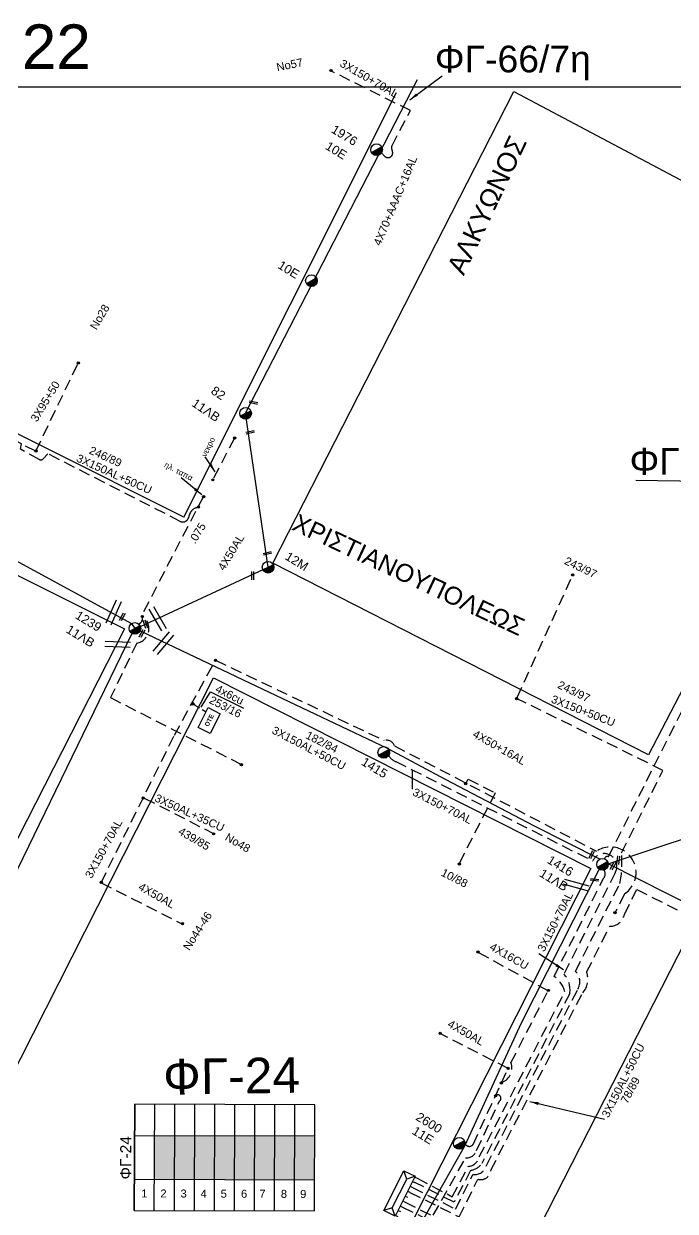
# Model space of a CAD drawing. Header units: millimetres. Extents: x 2087 to 5289, y 222 to 1137.
# Drawn here: x 3112.1 to 3185.3, y 662.9 to 796.4 of the extents above; entities that cross this region are included whole.
import ezdxf
from ezdxf.enums import TextEntityAlignment as Align

# ---------------------------------------------------------------- set-up
doc = ezdxf.new("R2010")
doc.units = ezdxf.units.MM
doc.linetypes.add('DASHED', pattern=[19.05, 12.7, -6.35])
for name, color, linetype in [('Pillar OTE', 7, 'Continuous'), ('Άγνωστα', 7, 'Continuous'), ('Άγνωστα @ 1', 7, 'Continuous'), ('Ασφαλειοκιβώτια Χ.Τ 9 αναχωρήσεων', 7, 'Continuous'), ('Γυμνά εναέρια ΧΤ και ΦΟΠ (3Φ)   4x50+16AL', 7, 'Continuous'), ('Επιγραφές - Σχήματα', 7, 'Continuous'), ('Καλώδια ΧΤ   3x150+50CU', 7, 'DASHED'), ('Καλώδια ΧΤ   3x150+70 XLPE', 7, 'DASHED'), ('Καλώδια ΧΤ   3x150+70AL', 7, 'DASHED'), ('Καλώδια ΧΤ   3x150AL+50CU', 7, 'DASHED'), ('Καλώδια ΧΤ   4x50AL', 7, 'DASHED'), ('Μηχανική τομή', 7, 'Continuous'), ('Στύλος ΦΜ', 7, 'Continuous'), ('Στύλος ΦΜ @ 1', 7, 'Continuous'), ('Συνδέσεις', 7, 'Continuous'), ('Τομή', 7, 'Continuous'), ('Υποσταθμός πόλεως', 7, 'Continuous'), ('Υπόβαθρο ΔΕΗ', 7, 'Continuous'), ('Υπόγεια καλώδια Παροχών ΧΤ   .075', 7, 'DASHED'), ('Υπόγεια καλώδια Παροχών ΧΤ   4x16CU', 7, 'DASHED'), ('Υπόγεια καλώδια Παροχών ΧΤ   4x6', 7, 'DASHED'), ('Υπόγειο καλώδιο Μέσης Τάσης 20KV', 7, 'Continuous')]:
    doc.layers.add(name, color=color, linetype=linetype)
doc.styles.add('arial', font='arial.ttf')
doc.styles.get("Standard").update_dxf_attribs({"font": 'arial.ttf'})
doc.linetypes.add('SYN_LINE', pattern='A,0.5,-0.0001,["/\\/\\/\\/",Standard,S=0.1,R=0,X=0,Y=-0.05],-0.25', length=0.7501)
doc.dimstyles.new('ISO-25', dxfattribs={"dimtxt": 2.5, "dimasz": 2.5, "dimexe": 1.25, "dimexo": 0.625, "dimtad": 1, "dimtxsty": 'Standard', "dimcen": 2.5, "dimadec": 0, "dimazin": 0, "dimtfac": 1, "dimtmove": 0, "dimatfit": 3, "dimfxl": 1, "dimarcsym": 0})

# ---------------------------------------------------------------- blocks, each defined once
blk = doc.blocks.new('ΤΟΜΗ')
at = {"layer": 'Τομή', "ltscale": 40}
for p, q in [((-5.68, 0), (5.68, 0)), ((5.68, -2.33), (-5.68, -2.33))]:
    blk.add_line(p, q, dxfattribs=at)
blk = doc.blocks.new('ΜΗΧΑΝΙΚΗ ΤΟΜΗ')
at = {"layer": 'Μηχανική τομή', "ltscale": 40}
for p, q in [((-1.89, 0.78), (1.89, 0.78)), ((1.89, 0), (-1.89, 0))]:
    blk.add_line(p, q, dxfattribs=at)
blk = doc.blocks.new('ΥΠΑΡΧΩΝ ΤΣΙΜΕΝΤΕΝΙΟΣ ΣΤΥΛΟΣ')
at = {"layer": 'Στύλος ΦΜ'}
blk.add_hatch(color=7, dxfattribs=at).paths.add_polyline_path([(-1.29, -2.28, 0.574793), (2.62, 0, 0.268822), (1.3, 2.27)])
at = {"layer": 'Στύλος ΦΜ', "color": 7}
blk.add_line((-1.29, -2.28), (1.3, 2.27), dxfattribs=at)
blk.add_circle((0, 0), 2.62, dxfattribs=at)
at = {"layer": 'Στύλος ΦΜ', "flags": 4}
for tag, p in [('ΑΡΙΘΜΟΣ', (-4.68, 8.05)), ('ΤΥΠΟΣ', (-4.91, 3.03))]:
    blk.add_attdef(tag, p, '', height=4, dxfattribs=at)
blk = doc.blocks.new('_ΣΥΝΔΕΣΗ')
at = {"layer": 'Συνδέσεις', "linetype": 'SYN_LINE', "ltscale": 40}
blk.add_hatch(color=256, dxfattribs=at).paths.add_polyline_path([(0.5, -0.01, 1), (-0.5, -0.01, 1)])
at = {"layer": 'Συνδέσεις'}
blk.add_circle((0, -0.01), 0.5, dxfattribs=at)
blk = doc.blocks.new('ΑΣΦΑΛΕΙΟΚΙΒΩΤΙΟ ΥΠΟΣΤΑΘΜΟΥ 9 ΑΝΑΧΩΡΗΣΕΩΝ')
at = {"layer": 'Ασφαλειοκιβώτια Χ.Τ 9 αναχωρήσεων', "ltscale": 40}
for p, q in [((-23.8, 40.36), (24.02, 40.36)), ((-9.72, 40.36), (-9.72, -40.64)), ((9.94, 40.36), (9.94, -40.64)), ((-23.8, 31.36), (24.02, 31.36)), ((-23.8, 22.36), (24.02, 22.36)), ((-23.8, 13.36), (24.02, 13.36)), ((-23.8, 4.36), (24.02, 4.36)), ((-23.8, -4.64), (24.02, -4.64)), ((-23.8, -13.64), (24.02, -13.64)), ((-23.8, -22.64), (24.02, -22.64)), ((-23.8, -31.64), (24.02, -31.64))]:
    blk.add_line(p, q, dxfattribs=at)
at = {"layer": 'Ασφαλειοκιβώτια Χ.Τ 9 αναχωρήσεων'}
blk.add_lwpolyline([(-23.8, -40.64), (24.02, -40.64), (24.02, 40.36), (-23.8, 40.36)], close=True, dxfattribs=at)
for s, p in [('1', (-17.96, 37.24)), ('2', (-17.96, 28.67)), ('3', (-17.96, 19.6)), ('4', (-17.96, 10.58)), ('5', (-17.96, 1.57)), ('6', (-17.96, -7.57)), ('7', (-17.96, -15.81)), ('8', (-17.96, -25.5)), ('9', (-17.96, -34.19))]:
    blk.add_text(s, height=3.6, rotation=270, dxfattribs=at).set_placement(p)
at = {"layer": 'Ασφαλειοκιβώτια Χ.Τ 9 αναχωρήσεων', "ltscale": 40}
for tag, height, p in [('ΟΝΟΜΑ', 5, (-0.16, 44.31)), ('ΚΕΙΜΕΝΟ 1', 2, (17.06, 35.59)), ('ΚΕΙΜΕΝΟ 2', 2, (17.06, 26.88)), ('ΚΕΙΜΕΝΟ 3', 2, (17.06, 17.69)), ('ΚΕΙΜΕΝΟ 4', 2, (17.06, 8.71)), ('ΚΕΙΜΕΝΟ 5', 2, (17.06, -0.13)), ('ΚΕΙΜΕΝΟ 6', 2, (17.06, -9.05)), ('ΚΕΙΜΕΝΟ 7', 2, (17.06, -18.13)), ('ΚΕΙΜΕΝΟ 8', 2, (17.06, -26.85)), ('ΚΕΙΜΕΝΟ 9', 2, (17.06, -35.99)), ('ΣΧ', 2, (-0.1, -42.64))]:
    blk.add_attdef(tag, text='', height=height, dxfattribs=at).set_placement(p, align=Align.MIDDLE_CENTER)
blk = doc.blocks.new('ΥΠΟΣΤΑΘΜΟΣ ΠΟΛΕΩΣ 9 ΑΝΑΧΩΡΗΣΕΩΝ')
at = {"layer": 'Υποσταθμός πόλεως', "ltscale": 40}
for p, q in [((-9.63, -2.82), (-9.63, -4)), ((-7.12, -2.82), (-7.12, -4)), ((-4.84, -2.82), (-4.84, -4)), ((-2.36, -2.82), (-2.36, -4)), ((0.09, -2.82), (0.09, -4)), ((2.55, -2.82), (2.55, -4)), ((5.02, -2.82), (5.02, -4)), ((7.48, -2.82), (7.48, -4)), ((9.61, -2.82), (9.61, -4))]:
    blk.add_line(p, q, dxfattribs=at)
blk.add_lwpolyline([(-10.02, 2.82), (10.02, 2.82), (10.02, -2.82), (-10.02, -2.82)], close=True, dxfattribs=at)
for points in [[(-7.21, 0), (-10.02, 2.82)], [(-10.02, -2.82), (-7.21, 0)], [(-7.21, 0), (7.21, 0)], [(7.21, 0), (10.02, 2.82)], [(10.02, -2.82), (7.21, 0)]]:
    blk.add_lwpolyline(points, dxfattribs=at)
at = {"layer": 'Υποσταθμός πόλεως', "linetype": 'SYN_LINE', "ltscale": 40, "flags": 1}
for tag, p in [('ΜΕΤΑΣΧΗΜΑΤΙΣΜΟΣ', (10.79, 1.71)), ('ΙΣΧΥΣ', (10.77, -1.08)), ('ΑΡΙΘΜΟΣ', (10.89, -3.8))]:
    blk.add_attdef(tag, p, '', height=1.8, dxfattribs=at)
blk = doc.blocks.new('PILLAR ΟΤΕ')
at = {"layer": 'Pillar OTE', "ltscale": 40}
blk.add_lwpolyline([(-3.31, 2.02), (3.39, 2.02), (3.39, -1.99), (-3.31, -1.99)], close=True, dxfattribs=at)
at = {"layer": 'Pillar OTE', "insert": (-1.81, 0.71), "char_height": 1.3575, "width": 109.961, "attachment_point": 1}
blk.add_mtext('{\\fArial|b1|i0|c161|p34;OTE}', dxfattribs=at)

msp = doc.modelspace()

# ---------------------------------------------------------------- hatches: boundary and pattern name
at = {"layer": 'Pillar OTE', "ltscale": 40}
h = msp.add_hatch(color=256, dxfattribs=at)
h.dxf.hatch_style = 1
h.paths.add_polyline_path([(3130.88, 719.81), (3131.3, 719.78), (3131.06, 720.12)])
at = {"layer": 'Επιγραφές - Σχήματα'}
h = msp.add_hatch(color=1, dxfattribs=at)
h.dxf.hatch_style = 1
h.paths.add_polyline_path([(3126.79, 671.39), (3126.77, 666.47), (3129.02, 666.46), (3129.04, 671.38)])
h = msp.add_hatch(color=2, dxfattribs=at)
h.dxf.hatch_style = 1
h.paths.add_polyline_path([(3129.04, 671.38), (3129.02, 666.46), (3131.27, 666.46), (3131.29, 671.37)])
h = msp.add_hatch(color=62, dxfattribs=at)
h.dxf.hatch_style = 1
h.paths.add_polyline_path([(3131.29, 671.37), (3131.27, 666.46), (3133.52, 666.45), (3133.54, 671.36)])
h = msp.add_hatch(color=133, dxfattribs=at)
h.dxf.hatch_style = 1
h.paths.add_polyline_path([(3133.54, 671.36), (3133.52, 666.45), (3135.77, 666.44), (3135.79, 671.35)])
h = msp.add_hatch(color=27, dxfattribs=at)
h.dxf.hatch_style = 1
h.paths.add_polyline_path([(3135.79, 671.35), (3135.77, 666.44), (3138.02, 666.43), (3138.04, 671.35)])
h = msp.add_hatch(color=5, dxfattribs=at)
h.dxf.hatch_style = 1
h.paths.add_polyline_path([(3138.04, 671.35), (3138.02, 666.43), (3140.27, 666.42), (3140.29, 671.34)])
h = msp.add_hatch(color=173, dxfattribs=at)
h.dxf.hatch_style = 1
h.paths.add_polyline_path([(3140.29, 671.34), (3140.27, 666.42), (3142.52, 666.42), (3142.54, 671.33)])
h = msp.add_hatch(color=85, dxfattribs=at)
h.dxf.hatch_style = 1
h.paths.add_polyline_path([(3142.54, 671.33), (3142.52, 666.42), (3144.77, 666.41), (3144.79, 671.32)])

# ---------------------------------------------------------------- linework, layer by layer
at = {"layer": 'Pillar OTE', "ltscale": 40}
msp.add_lwpolyline([(3131.06, 720.12), (3131.3, 719.78), (3130.88, 719.81), (3131.06, 720.12)], dxfattribs=at)
at = {"layer": 'Άγνωστα', "color": 2}
msp.add_lwpolyline([(3137.02, 752.6), (3156.33, 790.13)], dxfattribs=at)
at = {"layer": 'Άγνωστα', "color": 6, "linetype": 'DASHED', "ltscale": 0.1}
for points in [[(3113.45, 748.36), (3118.22, 758.29)], [(3161.76, 710.96), (3162.02, 711.46), (3165.07, 709.9), (3161.06, 702.03)], [(3125.63, 709.33), (3133.41, 705.34)]]:
    msp.add_lwpolyline(points, dxfattribs=at)
at = {"layer": 'Άγνωστα', "color": 85}
msp.add_lwpolyline([(3075.74, 754.55), (3075.74, 754.55), (3075.74, 754.55), (3103.1, 740.43), (3124.21, 728.96), (3124.21, 728.96), (3124.57, 728.41)], dxfattribs=at)
at = {"layer": 'Άγνωστα', "color": 27, "linetype": 'DASHED', "ltscale": 0.1}
msp.add_lwpolyline([(3177.35, 702.49, -0.431928), (3177.81, 702.73, -0.004713), (3177.81, 702.73), (3191.16, 729.25), (3191.45, 729.29, 0.492284), (3191.97, 730.18)], format="xyb", dxfattribs=at)
at = {"layer": 'Άγνωστα', "color": 27}
msp.add_lwpolyline([(3125.16, 728.13), (3125.16, 728.13), (3137.47, 722.29), (3152.94, 714.94), (3152.94, 714.94), (3159.45, 711.45), (3169.45, 706.19), (3176.89, 702.45)], dxfattribs=at)
at = {"layer": 'Γυμνά εναέρια ΧΤ και ΦΟΠ (3Φ)   4x50+16AL', "color": 133, "linetype": 'Continuous', "ltscale": 10}
msp.add_lwpolyline([(3124.22, 727.85), (3111.39, 701.31), (3084.61, 646.26), (3076.06, 628.44)], dxfattribs=at)
at = {"layer": 'Γυμνά εναέρια ΧΤ και ΦΟΠ (3Φ)   4x50+16AL', "color": 62, "linetype": 'Continuous'}
msp.add_lwpolyline([(3177.79, 701.94), (3192.76, 706.92)], dxfattribs=at)
at = {"layer": 'Επιγραφές - Σχήματα'}
msp.add_lwpolyline([(3200.59, 789.29), (3200.59, 789.29), (2106.58, 789.29), (2106.58, 238.36), (3200.59, 238.29)], dxfattribs=at)
at = {"layer": 'Καλώδια ΧΤ   3x150+50CU', "color": 6, "ltscale": 0.1}
msp.add_lwpolyline([(3131.7, 742.02), (3131.54, 741.99, 0.213125), (3130.86, 741.51, 0.077712), (3130.61, 740.89, -0.488075), (3129.66, 740.45), (3114.79, 748.05), (3114.28, 747.49, -0.356319), (3113.83, 747.42), (3111.71, 748.56), (3111.81, 749.15)], format="xyb", dxfattribs=at)
at = {"layer": 'Καλώδια ΧΤ   3x150+50CU', "color": 85, "ltscale": 0.1}
msp.add_lwpolyline([(3167.54, 720.63), (3173.77, 734.39)], dxfattribs=at)
at = {"layer": 'Καλώδια ΧΤ   3x150+70 XLPE', "color": 5, "linetype": 'DASHED', "ltscale": 0.1}
msp.add_lwpolyline([(3154.95, 663.88), (3159.73, 661.49), (3156.16, 654.75, -0.322523), (3154.07, 650.81), (3148.46, 639.9, -0.449117), (3146.44, 635.96), (3139.87, 623.92, -0.427951), (3138.18, 622.18), (3131.04, 608.06), (3129.76, 608.76), (3125.67, 601.86), (3149.12, 588.99, -0.723711), (3149.55, 587.2)], format="xyb", dxfattribs=at)
at = {"layer": 'Καλώδια ΧΤ   3x150+70 XLPE', "color": 133, "linetype": 'DASHED', "ltscale": 0.1}
msp.add_lwpolyline([(3154.67, 663.33), (3158.87, 661.22), (3155.49, 654.85, -0.417396), (3153.76, 651.58), (3147.72, 639.82, -0.460521), (3146.12, 636.7), (3139.09, 623.82, -0.579106), (3137.91, 622.98), (3130.8, 608.9), (3129.53, 609.6), (3125.17, 602.26, 0.345776), (3122.03, 603.53), (3104.34, 614.44), (3077.05, 628.99, 0.028228), (3076.22, 628.31)], format="xyb", dxfattribs=at)
at = {"layer": 'Καλώδια ΧΤ   3x150+70AL', "color": 2, "ltscale": 0.1}
msp.add_lwpolyline([(3152.3, 781.91), (3152.65, 781.53, 0.653746), (3153.55, 781.83, 0.138929), (3153.48, 782.22, -0.234531), (3153.48, 782.73), (3155.55, 786.64), (3146.59, 791.12)], format="xyb", dxfattribs=at)
at = {"layer": 'Καλώδια ΧΤ   3x150+70AL', "color": 6, "ltscale": 0.1}
msp.add_lwpolyline([(3113.43, 748.36), (3111.81, 749.15), (3081.54, 764.23), (3084.3, 769.67), (3084.24, 769.88, -0.407208), (3085.02, 771.31, 1.42887)], format="xyb", dxfattribs=at)
msp.add_lwpolyline([(3120.77, 699.8), (3129.01, 716.39), (3133.64, 724.82)], dxfattribs=at)
at = {"layer": 'Καλώδια ΧΤ   3x150+70AL', "color": 27, "linetype": 'DASHED', "ltscale": 0.1}
msp.add_lwpolyline([(3153.11, 714.11, 0.198156), (3153.91, 713.43), (3176.04, 702.25, -1.054149), (3178.56, 700.92), (3172.81, 689.53, -0.214821), (3173.47, 687.34), (3163.56, 668.21, -0.209044), (3162.31, 667.45), (3160.45, 663.88), (3156.05, 666.08)], format="xyb", dxfattribs=at)
msp.add_lwpolyline([(3176.7, 703.56), (3176.7, 703.56)], close=True, dxfattribs=at)
at = {"layer": 'Καλώδια ΧΤ   3x150AL+50CU', "color": 6, "linetype": 'DASHED', "ltscale": 0.1}
for points in [[(3125.31, 729.82, -0.707912), (3124.79, 726.76), (3121.83, 720.63), (3121.83, 720.63), (3136.49, 713.13)], [(3133.64, 724.82), (3152.59, 715.81, -0.377214), (3153.77, 715.19), (3176.47, 703.35, -1.001395), (3179.61, 698.54), (3178.54, 696.43)]]:
    msp.add_lwpolyline(points, format="xyb", dxfattribs=at)
at = {"layer": 'Καλώδια ΧΤ   3x150AL+50CU', "color": 85, "linetype": 'DASHED', "ltscale": 0.1}
msp.add_lwpolyline([(3155.78, 665.53), (3160.63, 663.1), (3162.58, 666.99, 0.38031), (3164.09, 668), (3174.36, 687.83, 0.353104), (3174.09, 689.83), (3179.08, 699.7, 0.080211), (3179.27, 703.16), (3183.94, 712.44), (3167.49, 720.52)], format="xyb", dxfattribs=at)
at = {"layer": 'Καλώδια ΧΤ   3x150AL+50CU', "color": 62, "linetype": 'DASHED', "ltscale": 0.1}
msp.add_lwpolyline([(3156.29, 666.56), (3160.25, 664.49), (3162.04, 667.9, 0.334204), (3163.28, 668.96), (3172.9, 687.52, 0.201708), (3171.69, 689.27), (3177.28, 700.34, 0.362776), (3177.29, 701.23)], format="xyb", dxfattribs=at)
at = {"layer": 'Καλώδια ΧΤ   3x150AL+50CU', "color": 173, "linetype": 'DASHED', "ltscale": 0.1}
msp.add_lwpolyline([(3155.5, 664.98), (3161.02, 662.22), (3163.14, 666.45, 0.480349), (3164.59, 667.49), (3174.91, 687.42, 0.282366), (3175.35, 689.73), (3177.96, 694.9, 0.355627), (3179.6, 696.24), (3180.99, 699.03), (3205.83, 686.68)], format="xyb", dxfattribs=at)
at = {"layer": 'Καλώδια ΧΤ   3x150AL+50CU', "color": 1, "linetype": 'DASHED', "ltscale": 0.1}
for points in [[(3161.73, 670.39, 0.544996), (3162.59, 670.38), (3166.53, 678.92)], [(3157.18, 660.74), (3161.74, 668.86, 0.352359), (3162.99, 669.7), (3165.55, 675.24, 1), (3165.13, 675.89)]]:
    msp.add_lwpolyline(points, format="xyb", dxfattribs=at)
at = {"layer": 'Καλώδια ΧΤ   4x50AL', "color": 2, "linetype": 'Continuous', "ltscale": 0.1}
msp.add_lwpolyline([(3125.19, 728.62), (3139.55, 735.28), (3137.02, 752.6)], dxfattribs=at)
at = {"layer": 'Καλώδια ΧΤ   4x50AL', "color": 6, "ltscale": 0.1}
msp.add_lwpolyline([(3120.77, 699.8), (3129.91, 695.16)], dxfattribs=at)
at = {"layer": 'Καλώδια ΧΤ   4x50AL', "color": 1, "ltscale": 0.1}
msp.add_lwpolyline([(3166.53, 678.92), (3158.87, 682.84)], dxfattribs=at)
at = {"layer": 'Υπόβαθρο ΔΕΗ'}
for points in [[(3130.07, 740.93), (3082.47, 764.78), (3095.58, 788.02)], [(3130.07, 740.93), (3154, 788.67)], [(3200.47, 749.18), (3182.3, 714.2), (3140.07, 735.76), (3167.17, 788.81), (3200.1, 771.33)], [(3123.4, 728.35), (3078.4, 640.08), (3031.91, 665.76), (3075.83, 752.16), (3123.4, 728.35)], [(3133.42, 722.84), (3175.84, 701.41), (3130.56, 611.84), (3088.55, 634.34), (3133.42, 722.84)], [(3133.08, 721.29), (3136.78, 719.42)], [(3202.6, 594.8), (3195.58, 576.68), (3141.6, 605.33), (3187.48, 695.21), (3201.68, 688.15)]]:
    msp.add_lwpolyline(points, dxfattribs=at)
at = {"layer": 'Υπόγεια καλώδια Παροχών ΧΤ   .075', "color": 7, "ltscale": 0.1}
msp.add_lwpolyline([(3135.77, 749.8), (3133.34, 745.14)], dxfattribs=at)
at = {"layer": 'Υπόγεια καλώδια Παροχών ΧΤ   .075', "color": 6, "ltscale": 0.1}
msp.add_lwpolyline([(3132.27, 743.25), (3125.31, 729.82), (3125.31, 729.82), (3125.31, 729.82, -0.547962), (3124.97, 728.92)], format="xyb", dxfattribs=at)
at = {"layer": 'Υπόγεια καλώδια Παροχών ΧΤ   4x16CU', "color": 1, "ltscale": 0.1}
msp.add_lwpolyline([(3166.85, 679.56, 0.007968), (3166.85, 679.56), (3171.03, 687.65), (3163.12, 691.98)], format="xyb", dxfattribs=at)
msp.add_arc((3165.2, 678.98), 1.75, 291.8322, 19.6786, dxfattribs=at)
at = {"layer": 'Υπόγεια καλώδια Παροχών ΧΤ   4x6', "color": 6, "linetype": 'DASHED', "ltscale": 0.05}
msp.add_lwpolyline([(3131.3, 719.78), (3132.58, 719.04)], dxfattribs=at)
at = {"layer": 'Υπόγειο καλώδιο Μέσης Τάσης 20KV', "color": 1}
msp.add_lwpolyline([(3176.75, 701.34), (3168, 684), (3168, 684), (3161.62, 670.18), (3161.62, 670.18), (3156.69, 661.41), (3152.58, 653.65), (3149.29, 647.17), (3145.07, 639.1), (3139.75, 630.02), (3136.9, 624.77), (3126.18, 606.72), (3126.18, 606.72), (3123.32, 602.38)], dxfattribs=at)
at = {"layer": 'Υπόγειο καλώδιο Μέσης Τάσης 20KV', "color": 27}
msp.add_lwpolyline([(3205.44, 687.93), (3177.79, 701.94)], dxfattribs=at)

# ---------------------------------------------------------------- block references
at = {"layer": 'Pillar OTE', "xscale": 0.375, "yscale": 0.375, "zscale": 0.375, "rotation": 63}
msp.add_blockref('PILLAR ΟΤΕ', (3132.92, 718.02), dxfattribs=at)
at = {"layer": 'Άγνωστα @ 1', "ltscale": 40}
ref = msp.add_blockref('ΥΠΑΡΧΩΝ ΤΣΙΜΕΝΤΕΝΙΟΣ ΣΤΥΛΟΣ', (3152.55, 714.46), dxfattribs=dict(at, xscale=0.2499999999999999, yscale=0.2499999999999999, zscale=0.2499999999999999, rotation=328.5155825786242))
ref.add_attrib('ΤΥΠΟΣ', '1415', (3149.93, 713.13), dxfattribs={"layer": 'Στύλος ΦΜ', "height": 1, "rotation": 328.5156, "flags": 4})
at = {"layer": 'Ασφαλειοκιβώτια Χ.Τ 9 αναχωρήσεων', "xscale": 0.2500000000000001, "yscale": 0.2500000000000001, "zscale": 0.2500000000000001, "rotation": 89.79863056021844}
msp.add_blockref('ΑΣΦΑΛΕΙΟΚΙΒΩΤΙΟ ΥΠΟΣΤΑΘΜΟΥ 9 ΑΝΑΧΩΡΗΣΕΩΝ', (3134.62, 668.87), dxfattribs=at).add_auto_attribs({'ΟΝΟΜΑ': 'ΦΓ-24'})
at = {"layer": 'Μηχανική τομή'}
for p, xscale, yscale, zscale, rotation in [((3137.93, 753.91), 0.2499999999999998, 0.2499999999999998, 0.2499999999999998, 166.3730374861667), ((3137.51, 750.56), 0.2499999999999998, 0.2499999999999998, 0.2499999999999998, 192.0077562605791), ((3139.49, 736.75), 0.2499999999999999, 0.2499999999999999, 0.2499999999999999, 13.23624870802819), ((3137.91, 734.35), 0.2499999999999998, 0.2499999999999998, 0.2499999999999998, 91.55424679817894), ((3123.25, 729.66), 0.2499999999999999, 0.2499999999999999, 0.2499999999999999, 61.19759580775821), ((3125.83, 728.92), 0.2499999999999999, 0.2499999999999999, 0.2499999999999999, 108.0198895296421), ((3125.46, 727.79), 0.2499999999999999, 0.2499999999999999, 0.2499999999999999, 61.19759580775821), ((3176, 702.91), 0.2499999999999999, 0.2499999999999999, 0.2499999999999999, 63.30204560823653), ((3179, 702.34), 0.2499999999999999, 0.2499999999999999, 0.2499999999999999, 82.83276576410732), ((3178.4, 701.63), 0.2499999999999999, 0.2499999999999999, 0.2499999999999999, 61.19759580775821), ((3176.23, 700.03), 0.2499999999999999, 0.2499999999999999, 0.2499999999999999, 352.7708326481588)]:
    msp.add_blockref('ΜΗΧΑΝΙΚΗ ΤΟΜΗ', p, dxfattribs=dict(at, xscale=xscale, yscale=yscale, zscale=zscale, rotation=rotation))
at = {"layer": 'Στύλος ΦΜ @ 1', "ltscale": 40}
ref = msp.add_blockref('ΥΠΑΡΧΩΝ ΤΣΙΜΕΝΤΕΝΙΟΣ ΣΤΥΛΟΣ', (3151.74, 782.25), dxfattribs=dict(at, xscale=0.2499999999999999, yscale=0.2499999999999999, zscale=0.2499999999999999, rotation=328.5155825786242))
ref.add_attrib('ΤΥΠΟΣ', '1976', (3146.55, 784.26), dxfattribs={"layer": 'Στύλος ΦΜ', "height": 1, "rotation": 328.5156, "flags": 4})
ref.add_attrib('ΑΡΙΘΜΟΣ', '10E', (3145.89, 782.39), dxfattribs={"layer": 'Στύλος ΦΜ', "height": 1, "rotation": 328.5156, "flags": 4})
ref = msp.add_blockref('ΥΠΑΡΧΩΝ ΤΣΙΜΕΝΤΕΝΙΟΣ ΣΤΥΛΟΣ', (3144.42, 767.52), dxfattribs=dict(at, xscale=0.2499999999999999, yscale=0.2499999999999999, zscale=0.2499999999999999, rotation=328.5155825786242))
ref.add_attrib('ΤΥΠΟΣ', '10E', (3140.54, 768.99), dxfattribs={"layer": 'Στύλος ΦΜ', "height": 1, "rotation": 328.5156, "flags": 4})
ref = msp.add_blockref('ΥΠΑΡΧΩΝ ΤΣΙΜΕΝΤΕΝΙΟΣ ΣΤΥΛΟΣ', (3137.02, 752.6), dxfattribs=dict(at, xscale=0.2499999999999999, yscale=0.2499999999999999, zscale=0.2499999999999999, rotation=326.1043898855996))
ref.add_attrib('ΤΥΠΟΣ', '82', (3133.03, 754.9), dxfattribs={"layer": 'Στύλος ΦΜ', "height": 1, "rotation": 326.1044, "flags": 4})
ref.add_attrib('ΑΡΙΘΜΟΣ', '11ΛB', (3130.87, 753.49), dxfattribs={"layer": 'Στύλος ΦΜ', "height": 1, "rotation": 326.1044, "flags": 4})
ref = msp.add_blockref('ΥΠΑΡΧΩΝ ΤΣΙΜΕΝΤΕΝΙΟΣ ΣΤΥΛΟΣ', (3139.55, 735.29), dxfattribs=dict(at, xscale=0.2499999999999999, yscale=0.2499999999999999, zscale=0.2499999999999999, rotation=328.5155825786242))
ref.add_attrib('ΑΡΙΘΜΟΣ', '12M', (3141.36, 736.24), dxfattribs={"layer": 'Στύλος ΦΜ', "height": 1, "rotation": 328.5156, "flags": 4})
ref = msp.add_blockref('ΥΠΑΡΧΩΝ ΤΣΙΜΕΝΤΕΝΙΟΣ ΣΤΥΛΟΣ', (3124.57, 728.41), dxfattribs=dict(at, xscale=0.2499999999999999, yscale=0.2499999999999999, zscale=0.2499999999999999, rotation=328.5155825786242))
ref.add_attrib('ΤΥΠΟΣ', '1239', (3117.77, 729.61), dxfattribs={"layer": 'Στύλος ΦΜ', "height": 1, "rotation": 328.5156, "flags": 4})
ref.add_attrib('ΑΡΙΘΜΟΣ', '11ΛB', (3116.74, 728.01), dxfattribs={"layer": 'Στύλος ΦΜ', "height": 1, "rotation": 328.5156, "flags": 4})
ref = msp.add_blockref('ΥΠΑΡΧΩΝ ΤΣΙΜΕΝΤΕΝΙΟΣ ΣΤΥΛΟΣ', (3177.14, 701.87), dxfattribs=dict(at, xscale=0.2499999999999999, yscale=0.2499999999999999, zscale=0.2499999999999999, rotation=328.5155825786242))
ref.add_attrib('ΤΥΠΟΣ', '1416', (3170.82, 702.09), dxfattribs={"layer": 'Στύλος ΦΜ', "height": 1, "rotation": 328.5156, "flags": 4})
ref.add_attrib('ΑΡΙΘΜΟΣ', '11ΛB', (3169.95, 700.59), dxfattribs={"layer": 'Στύλος ΦΜ', "height": 1, "rotation": 328.5156, "flags": 4})
ref = msp.add_blockref('ΥΠΑΡΧΩΝ ΤΣΙΜΕΝΤΕΝΙΟΣ ΣΤΥΛΟΣ', (3161.04, 670.49), dxfattribs=dict(at, xscale=0.2499999999999999, yscale=0.2499999999999999, zscale=0.2499999999999999, rotation=328.5155825786242))
ref.add_attrib('ΤΥΠΟΣ', '11E', (3155.64, 671.62), dxfattribs={"layer": 'Στύλος ΦΜ', "height": 1, "rotation": 328.5156, "flags": 4})
ref.add_attrib('ΑΡΙΘΜΟΣ', '2600', (3156.06, 673.19), dxfattribs={"layer": 'Στύλος ΦΜ', "height": 1, "rotation": 328.5156, "flags": 4})
at = {"layer": 'Συνδέσεις', "xscale": 0.25, "yscale": 0.25, "zscale": 0.25}
for p in [(3146.61, 791.16), (3118.21, 758.26), (3135.78, 749.82), (3113.45, 748.37), (3133.34, 745.12), (3132.3, 743.23), (3131.72, 742.06), (3173.79, 734.43), (3125.41, 729.75), (3133.64, 724.82), (3167.49, 720.52), (3136.54, 713.09), (3161.76, 710.96), (3125.5, 709.33), (3133.42, 705.3), (3161.05, 701.91), (3120.79, 699.84), (3178.54, 696.43), (3129.93, 695.2), (3163.14, 692.01), (3171.05, 687.69), (3158.89, 682.87), (3166.53, 678.92), (3165.77, 677.27), (3165.13, 675.84)]:
    msp.add_blockref('_ΣΥΝΔΕΣΗ', p, dxfattribs=at)
at = {"layer": 'Τομή'}
for p, xscale, yscale, zscale, rotation in [((3121.92, 730.32), 0.2499999999999998, 0.2499999999999998, 0.2499999999999998, 66.09635612067328), ((3127.39, 729.64), 0.2499999999999997, 0.2499999999999997, 0.2499999999999997, 299.9686896881771), ((3127.56, 726.95), 0.2499999999999998, 0.2499999999999998, 0.2499999999999998, 50.01116151208827), ((3122.65, 726.9), 0.2499999999999997, 0.2499999999999997, 0.2499999999999997, 357.7627840348409), ((3174.23, 699.83), 0.2499999999999998, 0.2499999999999998, 0.2499999999999998, 344.7541085846524)]:
    msp.add_blockref('ΤΟΜΗ', p, dxfattribs=dict(at, xscale=xscale, yscale=yscale, zscale=zscale, rotation=rotation))
at = {"layer": 'Υποσταθμός πόλεως', "xscale": 0.2499999999997974, "yscale": 0.2499999999997974, "zscale": 0.2499999999997974, "rotation": 63.37861815233253}
msp.add_blockref('ΥΠΟΣΤΑΘΜΟΣ ΠΟΛΕΩΣ 9 ΑΝΑΧΩΡΗΣΕΩΝ', (3154.32, 664.86), dxfattribs=at)

# ---------------------------------------------------------------- texts
at = {"ltscale": 40, "insert": (3111.86, 796.34), "char_height": 5, "width": 21.1415, "attachment_point": 1, "style": 'arial'}
msp.add_mtext('22', dxfattribs=at)
at = {"ltscale": 40, "insert": (3127.71, 679.96), "char_height": 4, "width": 21.1415, "attachment_point": 1, "rotation": 0.8451, "style": 'arial'}
msp.add_mtext('{\\fArial|b0|i0|c204|p34;Ф}Γ-24', dxfattribs=at)
at = {"layer": 'Άγνωστα', "ltscale": 40, "char_height": 0.9, "attachment_point": 1, "style": 'arial'}
for s, insert, width, rotation in [('Νο57', (3140.41, 791.94), 69.1904, 11.8422), ('4X70+AAAC+16AL', (3151.35, 771.72), 3.8789, 67.2659), ('Νο28', (3119.47, 762.37), 69.1904, 59.4732), ('3X95+50', (3112.79, 752.02), 69.1904, 58.52), ('246/89', (3119.71, 748.93), 69.1904, 335.7421), ('243/97', (3173.16, 736.5), 2.9697, 334.2448), ('243/97', (3172.4, 722.56), 2.9697, 334.2448), ('182/84', (3144.09, 716.9), 3.8789, 333), ('3X50AL+35CU', (3127.09, 709.83), 2.7403, 335.4606), ('3X150+70AL', (3156.1, 710.5), 3.8789, 333), ('439/85', (3129.81, 706.11), 3.8789, 329.9128), ('Νο48', (3135.07, 705.44), 2.7403, 329.9128), ('10/88', (3159.31, 701.45), 3.8789, 333), ('Νο44-46', (3129.93, 692.6), 4.5704, 57.1098), ('78/89', (3179.12, 675.3), 3.1385, 61.8613)]:
    msp.add_mtext(s, dxfattribs=dict(at, insert=insert, width=width, rotation=rotation))
at = {"layer": 'Άγνωστα', "ltscale": 40, "char_height": 0.9, "attachment_point": 1, "rotation": 333, "style": 'arial'}
for s, insert in [('4x6cu', (3133.94, 722.12)), ('253/16', (3133.25, 720.86))]:
    msp.add_mtext_dynamic_manual_height_columns(s, width=1.8, gutter_width=12.5, heights=[0.118], dxfattribs=dict(at, insert=insert))
at = {"layer": 'Γυμνά εναέρια ΧΤ και ΦΟΠ (3Φ)   4x50+16AL', "ltscale": 40, "insert": (3162.9, 717.04), "char_height": 0.9, "width": 69.1904, "attachment_point": 1, "rotation": 330.4192, "style": 'arial'}
msp.add_mtext('4X50+16AL', dxfattribs=at)
at = {"layer": 'Επιγραφές - Σχήματα', "ltscale": 40, "char_height": 3, "width": 21.1415, "attachment_point": 1, "style": 'arial'}
for s, insert in [('ΦΓ-66/7η', (3158.29, 793.95)), ('ΦΓ-24/4η', (3180.18, 748.7))]:
    msp.add_mtext(s, dxfattribs=dict(at, insert=insert))
at = {"layer": 'Επιγραφές - Σχήματα', "ltscale": 40, "attachment_point": 1, "style": 'arial'}
for s, insert, char_height, width, rotation in [('{\\H1.0833x;ΑΛΚΥΩΝΟΣ}', (3159.57, 768.93), 2, 21.1415, 64.6963), ('νεκρο', (3131.99, 747.93), 0.647, 6.8349, 63.211), ('ηλ. ταπα', (3128.11, 747.18), 0.647, 6.8349, 332.1013), ('XPIΣTIANOY{\\fArial|b0|i0|c204|p34;П}OΛEΩΣ', (3142.94, 741.37), 2, 21.1415, 334.8614)]:
    msp.add_mtext(s, dxfattribs=dict(at, insert=insert, char_height=char_height, width=width, rotation=rotation))
at = {"layer": 'Καλώδια ΧΤ   3x150+50CU', "ltscale": 40, "char_height": 0.9, "attachment_point": 1, "style": 'arial'}
for s, insert, width, rotation in [('3X150AL+50CU', (3118.28, 748.05), 69.1904, 335.7421), ('3X150+50CU', (3171.61, 720.94), 2.9697, 338.6285), ('3X150AL+50CU', (3140.3, 717.45), 8.9992, 332.5515), ('3X150AL+50CU', (3177, 673.7), 8.9992, 63.1069)]:
    msp.add_mtext(s, dxfattribs=dict(at, insert=insert, width=width, rotation=rotation))
at = {"layer": 'Καλώδια ΧΤ   3x150+70AL', "ltscale": 40, "char_height": 0.9, "width": 69.1904, "attachment_point": 1, "style": 'arial'}
for insert, rotation in [((3147.97, 792.46), 330.1675), ((3118.92, 700.64), 61.3488), ((3169.78, 692.37), 63.1262)]:
    msp.add_mtext('3X150+70AL', dxfattribs=dict(at, insert=insert, rotation=rotation))
at = {"layer": 'Καλώδια ΧΤ   4x50AL', "ltscale": 40, "char_height": 0.9, "attachment_point": 1, "style": 'arial'}
for insert, width, rotation in [((3133.83, 735.29), 3.8789, 58.7461), ((3125.32, 699.86), 69.1904, 330.4192), ((3160.08, 684.44), 69.1904, 330.4192)]:
    msp.add_mtext('4X50AL', dxfattribs=dict(at, insert=insert, width=width, rotation=rotation))
at = {"layer": 'Υπόγεια καλώδια Παροχών ΧΤ   .075', "ltscale": 40, "insert": (3130.57, 738.31), "char_height": 0.9, "width": 3.8789, "attachment_point": 1, "rotation": 58.7461, "style": 'arial'}
msp.add_mtext('.075', dxfattribs=at)
at = {"layer": 'Υπόγεια καλώδια Παροχών ΧΤ   4x16CU', "ltscale": 40, "insert": (3164.81, 693.11), "char_height": 0.9, "width": 69.1904, "attachment_point": 1, "rotation": 330.4192, "style": 'arial'}
msp.add_mtext('4X16CU', dxfattribs=at)

# ---------------------------------------------------------------- leaders
at = {"layer": 'Επιγραφές - Σχήματα', "ltscale": 40}
for points, override in [([(3155.47, 787.86), (3159.12, 790.54)], {"dimasz": 1, "dimtad": 0}), ([(3133.6, 746.02), (3132.49, 747.69)], {"dimasz": 1, "dimtad": 0}), ([(3132.09, 743.44), (3129.78, 745.35)], {"dimasz": 1, "dimtad": 0}), ([(3199.22, 744.82), (3180.9, 745.03)], {"dimasz": 1, "dimtad": 0}), ([(3132.02, 719.54), (3133.08, 721.29)], {"dimasz": 0.5, "dimtad": 0}), ([(3155.76, 712.5), (3155.75, 710.32)], {"dimasz": 0.5, "dimtad": 0}), ([(3172.77, 690.01), (3170, 691.8)], {"dimasz": 1, "dimtad": 0}), ([(3168.96, 675.19), (3177.35, 673.2)], {"dimasz": 1, "dimtad": 0})]:
    msp.add_leader(points, dimstyle='ISO-25', override=override, dxfattribs=at)

doc.saveas('drawing.dxf')
